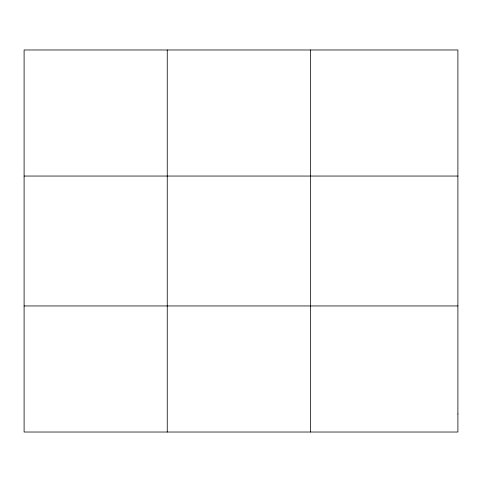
<?xml version="1.0" encoding="UTF-8"?>
<svg xmlns="http://www.w3.org/2000/svg" width="482" height="482" viewBox="0 0 482 482"><rect width="100%" height="100%" fill="white"/><g stroke="black" fill="none" stroke-linecap="round" stroke-linejoin="round"><path stroke-width="0.72" d="M167.254 432.023L167.254 49.977M310.408 432.023L310.408 49.977M24.1 176.05L457.9 176.05M24.1 305.95L457.9 305.95M457.9 414.014L457.9 432.023L24.1 432.023L24.1 49.977L457.9 49.977L457.9 414.014"/></g></svg>
